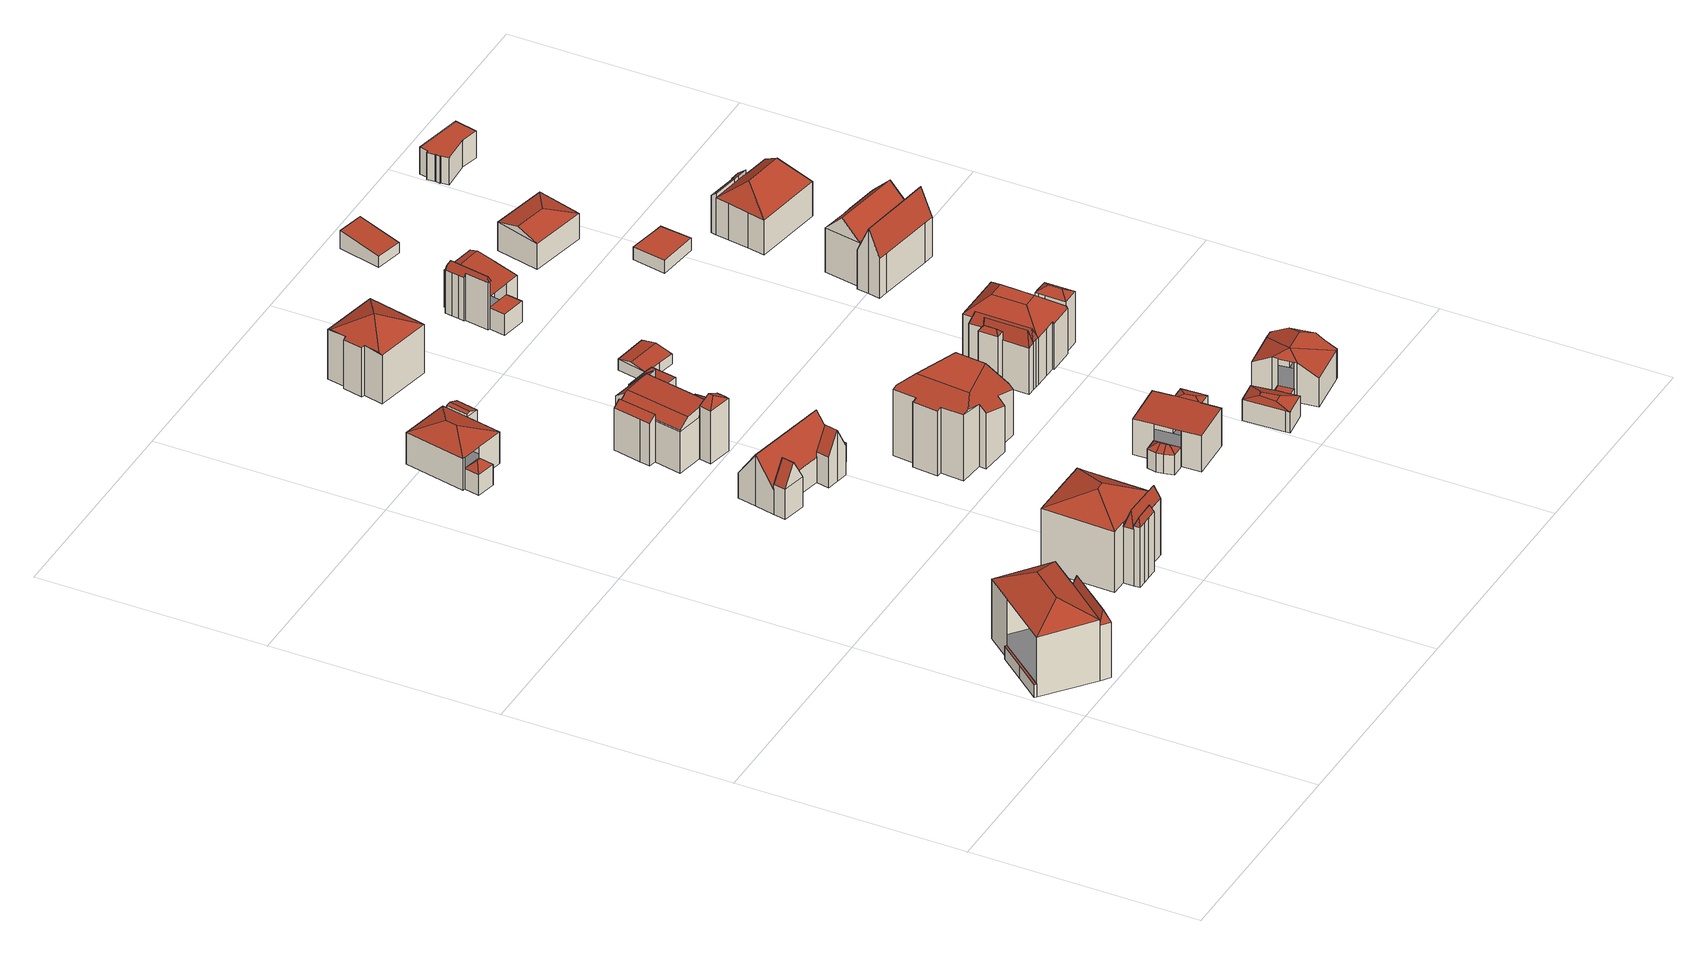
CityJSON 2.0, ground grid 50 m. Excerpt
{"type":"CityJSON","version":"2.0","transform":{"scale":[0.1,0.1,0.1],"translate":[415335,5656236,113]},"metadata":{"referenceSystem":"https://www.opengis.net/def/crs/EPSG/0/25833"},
"CityObjects":{
"building1":{"type":"Building","attributes":{"Gemeindeschluessel":14612000,"Geometrietyp2DReferenz":"3000","function":"31001_9998","roofType":"9999"},"children":["building1-1","building1-2","building1-3"]},
"building1-1":{"type":"BuildingPart","attributes":{"Dachtyp_tdc":"tdcPolyFlatRoof","Dachneigung":0,"QualitaetDacherkennung":0,"Geometrietyp2DReferenz":"3000","measuredHeight":3,"roofType":"9999"},"parents":["building1"],"geometry":[{"type":"MultiSurface","lod":"2","boundaries":[[[0,1,2,3,4]],[[3,2,5,6]],[[2,1,7,5]],[[1,0,8,7]],[[0,4,9,8]],[[9,6,5,7,8]],[[6,9,4,3]]],"semantics":{"surfaces":[{"type":"RoofSurface"},{"type":"WallSurface"},{"type":"GroundSurface"},{"type":"ClosureSurface","isClosure":"1","QuelleClosure":"LoD1Solid"}],"values":[0,1,1,1,1,2,3]}}]},
"building1-2":{"type":"BuildingPart","attributes":{"Dachtyp_tdc":"tdcHipRoof","Dachneigung":23.76,"QualitaetDacherkennung":56,"Geometrietyp2DReferenz":"3000","measuredHeight":17.08,"roofType":"3200"},"parents":["building1"],"geometry":[{"type":"MultiSurface","lod":"2","boundaries":[[[10,11,12,13]],[[11,14,12]],[[15,16,3,6,17,18]],[[19,20,21,9,4]],[[20,10,13,21]],[[16,15,22]],[[10,20,23]],[[15,11,10,23,22]],[[20,19,16,22,23]],[[13,12,17,6,9,21]]],"semantics":{"surfaces":[{"type":"WallSurface"},{"type":"RoofSurface"},{"type":"GroundSurface"}],"values":[0,0,0,0,0,1,1,1,1,2]}}]},
"building1-3":{"type":"BuildingPart","attributes":{"Dachtyp_tdc":"tdcFreeFormRoof","Dachneigung":63.52,"QualitaetDacherkennung":23,"Geometrietyp2DReferenz":"3000","measuredHeight":15.51,"roofType":"5000"},"parents":["building1"],"geometry":[{"type":"MultiSurface","lod":"2","boundaries":[[[24,25,26,27]],[[25,28,29,26]],[[28,30,31,29]],[[30,32,33,31]],[[32,34,35,33]],[[34,18,17,35]],[[14,24,27,12]],[[18,34,36]],[[34,32,30,28,25,24,36]],[[24,14,18,36]],[[27,26,29,31,33,35,17,12]]],"semantics":{"surfaces":[{"type":"WallSurface"},{"type":"RoofSurface"},{"type":"GroundSurface"}],"values":[0,0,0,0,0,0,0,1,1,1,2]}}]},
"building2":{"type":"Building","attributes":{"Gemeindeschluessel":14612000,"Geometrietyp2DReferenz":"3000","function":"31001_9998","roofType":"9999"},"children":["building2-1","building2-2","building2-3"]},
"building2-1":{"type":"BuildingPart","attributes":{"Dachtyp_tdc":"tdcFreeFormRoof","Dachneigung":72.78,"QualitaetDacherkennung":30,"Geometrietyp2DReferenz":"3000","measuredHeight":16.67,"roofType":"5000"},"parents":["building2"],"geometry":[{"type":"MultiSurface","lod":"2","boundaries":[[[37,38,39]],[[38,40,41,39]],[[40,42,43,41]],[[44,45,46,47]],[[44,42,48,40,49,50]],[[40,38,49]],[[38,37,45,50,49]],[[50,45,44]],[[40,48,42]],[[39,41,43,47,46]]],"semantics":{"surfaces":[{"type":"WallSurface"},{"type":"RoofSurface"},{"type":"GroundSurface"}],"values":[0,0,0,0,1,1,1,1,0,2]}}]},
"building2-2":{"type":"BuildingPart","attributes":{"Dachtyp_tdc":"tdcHipRoof","Dachneigung":20.63,"QualitaetDacherkennung":55,"Geometrietyp2DReferenz":"3000","measuredHeight":17.73,"roofType":"3200"},"parents":["building2"],"geometry":[{"type":"MultiSurface","lod":"2","boundaries":[[[51,52,53,54]],[[52,55,56,53]],[[55,57,58,56]],[[57,59,60,58]],[[59,61,39,60]],[[61,37,39]],[[62,51,54,46,45]],[[61,59,57,63]],[[52,51,64]],[[57,55,52,64,63]],[[51,62,61,63,64]],[[54,53,56,58,60,39,46]]],"semantics":{"surfaces":[{"type":"WallSurface"},{"type":"RoofSurface"},{"type":"GroundSurface"}],"values":[0,0,0,0,0,0,0,1,1,1,1,2]}}]},
"building2-3":{"type":"BuildingPart","attributes":{"Dachtyp_tdc":"tdcFreeFormRoof","Dachneigung":68.9,"QualitaetDacherkennung":35,"Geometrietyp2DReferenz":"3000","measuredHeight":15.76,"roofType":"5000"},"parents":["building2"],"geometry":[{"type":"MultiSurface","lod":"2","boundaries":[[[65,66,67,68]],[[66,69,70,67]],[[69,71,72,70]],[[71,73,44,47,72]],[[74,65,68,43,42]],[[75,73,71]],[[71,69,66,65,76,75]],[[65,74,76]],[[74,73,75,76]],[[68,67,70,72,47,43]]],"semantics":{"surfaces":[{"type":"WallSurface"},{"type":"RoofSurface"},{"type":"GroundSurface"}],"values":[0,0,0,0,0,1,1,1,1,2]}}]},
"building3":{"type":"Building","attributes":{"Gemeindeschluessel":14612000,"Geometrietyp2DReferenz":"3000","function":"31001_9998","roofType":"9999"},"children":["building3-1","building3-2","building3-3"]},
"building3-1":{"type":"BuildingPart","attributes":{"Dachtyp_tdc":"tdcFreeFormRoof","Dachneigung":43.66,"QualitaetDacherkennung":31,"Geometrietyp2DReferenz":"3000","measuredHeight":6.44,"roofType":"5000"},"parents":["building3"],"geometry":[{"type":"MultiSurface","lod":"2","boundaries":[[[77,78,79,80]],[[78,81,82,79]],[[81,83,84,82]],[[85,86,81,78]],[[85,78,77]],[[86,85,77,83]],[[86,83,81]],[[84,80,79,82]]],"semantics":{"surfaces":[{"type":"WallSurface"},{"type":"RoofSurface"},{"type":"GroundSurface"}],"values":[0,0,0,1,1,1,1,2]}}]},
"building3-2":{"type":"BuildingPart","attributes":{"Dachtyp_tdc":"tdcGableRoof","Dachneigung":21.23,"QualitaetDacherkennung":43,"Geometrietyp2DReferenz":"3000","measuredHeight":8.2,"roofType":"3100"},"parents":["building3"],"geometry":[{"type":"MultiSurface","lod":"2","boundaries":[[[87,88,89,90]],[[91,92,93,94]],[[92,87,90,93]],[[87,92,95,96]],[[97,98,96,95]],[[87,96,98,88]],[[88,98,97,91]],[[91,97,95,92]],[[90,89,94,93]]],"semantics":{"surfaces":[{"type":"WallSurface"},{"type":"RoofSurface"},{"type":"GroundSurface"}],"values":[0,0,0,1,1,0,0,0,2]}}]},
"building3-3":{"type":"BuildingPart","attributes":{"Dachtyp_tdc":"tdcHipRoof","Dachneigung":19.48,"QualitaetDacherkennung":73,"Geometrietyp2DReferenz":"3000","measuredHeight":9.43,"roofType":"3200"},"parents":["building3"],"geometry":[{"type":"MultiSurface","lod":"2","boundaries":[[[88,99,100,89]],[[99,101,80,100]],[[101,77,80]],[[102,84,83]],[[102,103,104,84]],[[103,105,106,104]],[[105,107,108,106]],[[107,91,94,108]],[[107,105,109]],[[103,102,101,99,110]],[[105,103,110,109]],[[99,88,91,107,109,110]],[[89,100,80,84,104,106,108,94]]],"semantics":{"surfaces":[{"type":"WallSurface"},{"type":"RoofSurface"},{"type":"GroundSurface"}],"values":[0,0,0,0,0,0,0,0,1,1,1,1,2]}}]},
"building4":{"type":"Building","attributes":{"Gemeindeschluessel":14612000,"Geometrietyp2DReferenz":"3000","function":"31001_9998","roofType":"9999"},"children":["building4-1","building4-2","building4-3","building4-4"]},
"building4-1":{"type":"BuildingPart","attributes":{"Dachtyp_tdc":"tdcFreeFormRoof","Dachneigung":55.08,"QualitaetDacherkennung":31,"Geometrietyp2DReferenz":"3000","measuredHeight":12.13,"roofType":"5000"},"parents":["building4"],"geometry":[{"type":"MultiSurface","lod":"2","boundaries":[[[111,112,113,114,115,116,117,118,119,120]],[[120,121,122,123,124,125,111]],[[126,127,128,129,130,131,132,133,134,135,136,137,138,139,140]],[[121,120,128,127]],[[120,119,129,128]],[[119,118,130,129]],[[118,117,131,130]],[[117,116,132,131]],[[116,115,133,132]],[[115,114,134,133]],[[114,113,135,134]],[[113,112,141,136,135]],[[123,122,126,140]]],"semantics":{"surfaces":[{"type":"RoofSurface"},{"type":"GroundSurface"},{"type":"WallSurface"}],"values":[0,0,1,2,2,2,2,2,2,2,2,2,2]}}]},
"building4-2":{"type":"BuildingPart","attributes":{"Dachtyp_tdc":"tdcPolyFlatRoof","Dachneigung":0,"QualitaetDacherkennung":49,"Geometrietyp2DReferenz":"3000","measuredHeight":4.49,"roofType":"1000"},"parents":["building4"],"geometry":[{"type":"MultiSurface","lod":"2","boundaries":[[[142,143,144,135]],[[145,146,147,148]],[[146,149,150,147]],[[149,151,152,150]],[[141,142,135,136]],[[141,153,154,151,149,146,145,143,142]],[[135,144,148,147,150,152,138,137,136]],[[143,145,148,144]]],"semantics":{"surfaces":[{"type":"WallSurface"},{"type":"RoofSurface"},{"type":"GroundSurface"}],"values":[0,0,0,0,0,1,2,0]}}]},
"building4-3":{"type":"BuildingPart","attributes":{"Dachtyp_tdc":"tdcGableRoof","Dachneigung":60.41,"QualitaetDacherkennung":55,"Geometrietyp2DReferenz":"3000","measuredHeight":11.89,"roofType":"3100"},"parents":["building4"],"geometry":[{"type":"MultiSurface","lod":"2","boundaries":[[[155,156,157,126,122]],[[156,158,159,157]],[[158,160,121,127,159]],[[158,156,161]],[[155,160,162]],[[156,155,162,161]],[[160,158,161,162]],[[126,157,159,127]]],"semantics":{"surfaces":[{"type":"WallSurface"},{"type":"RoofSurface"},{"type":"GroundSurface"}],"values":[0,0,0,0,0,1,1,2]}}]},
"building4-4":{"type":"BuildingPart","attributes":{"Dachtyp_tdc":"tdcGableRoof","Dachneigung":61.95,"QualitaetDacherkennung":55,"Geometrietyp2DReferenz":"3000","measuredHeight":11.99,"roofType":"3100"},"parents":["building4"],"geometry":[{"type":"MultiSurface","lod":"2","boundaries":[[[163,164,165,166]],[[164,167,123,140,165]],[[168,152,151]],[[169,167,164,163]],[[163,170,168,171,169]],[[172,166,165,140,139,138,152]],[[168,170,172,152]],[[170,163,166,172]]],"semantics":{"surfaces":[{"type":"WallSurface"},{"type":"RoofSurface"},{"type":"GroundSurface"}],"values":[0,0,0,1,1,2,0,0]}}]},
"building5":{"type":"Building","attributes":{"Gemeindeschluessel":14612000,"Geometrietyp2DReferenz":"3000","function":"31001_9998","roofType":"9999"},"children":["building5-1","building5-2","building5-3","building5-4","building5-5"]},
"building5-1":{"type":"BuildingPart","attributes":{"Dachtyp_tdc":"tdcFreeFormRoof","Dachneigung":18.85,"QualitaetDacherkennung":40,"Geometrietyp2DReferenz":"3000","measuredHeight":5.64,"roofType":"5000"},"parents":["building5"],"geometry":[{"type":"MultiSurface","lod":"2","boundaries":[[[173,174,175,176]],[[174,177,178,175]],[[177,179,180,178]],[[179,181,182,180]],[[181,183,184,182]],[[183,185,186,184]],[[185,187,188,186]],[[187,189,190,188]],[[189,191,192,190]],[[191,193,194,192]],[[189,187,185,183,181,179,177,174]],[[174,173,195,193,191,189]],[[196,176,175,178,180,182,184,186,188,190,192,194]]],"semantics":{"surfaces":[{"type":"WallSurface"},{"type":"RoofSurface"},{"type":"GroundSurface"}],"values":[0,0,0,0,0,0,0,0,0,0,1,1,2]}}]},
"building5-2":{"type":"BuildingPart","attributes":{"Dachtyp_tdc":"tdcCutGableRoof","Dachneigung":2.92,"QualitaetDacherkennung":37,"Geometrietyp2DReferenz":"3000","measuredHeight":12.15,"roofType":"9999"},"parents":["building5"],"geometry":[{"type":"MultiSurface","lod":"2","boundaries":[[[197,198,199,200]],[[198,201,202,199]],[[201,203,204,202]],[[205,206,207,208]],[[209,210,173,176,211]],[[212,209,213,214,215,216]],[[217,218,219,220,221,222,223]],[[214,224,220,219,225,226,215]],[[197,226,225,198]],[[198,225,219,218,201]],[[205,223,222,206]],[[201,218,217,203]],[[210,212,216,227]],[[209,212,210]],[[176,196,200,199,202,204,208,207,211]]],"semantics":{"surfaces":[{"type":"WallSurface"},{"type":"RoofSurface"},{"type":"GroundSurface"}],"values":[0,0,0,0,0,1,1,1,0,0,0,0,0,0,2]}}]},
"building5-3":{"type":"BuildingPart","attributes":{"Dachtyp_tdc":"tdcPolyFlatRoof","Dachneigung":37.09,"QualitaetDacherkennung":73,"Geometrietyp2DReferenz":"3000","measuredHeight":11.19,"roofType":"2100"},"parents":["building5"],"geometry":[{"type":"MultiSurface","lod":"2","boundaries":[[[228,229,230,204,203,217]],[[229,231,232,230]],[[231,233,234,232]],[[233,235,223,205,208,234]],[[233,231,229,228,235]],[[208,204,230,232,234]]],"semantics":{"surfaces":[{"type":"WallSurface"},{"type":"RoofSurface"},{"type":"GroundSurface"}],"values":[0,0,0,0,1,2]}}]},
"building5-4":{"type":"BuildingPart","attributes":{"Dachtyp_tdc":"tdcPolyFlatRoof","Dachneigung":36.05,"QualitaetDacherkennung":43,"Geometrietyp2DReferenz":"3000","measuredHeight":11.48,"roofType":"2100"},"parents":["building5"],"geometry":[{"type":"MultiSurface","lod":"2","boundaries":[[[236,237,238,207,206,222]],[[237,239,240,238]],[[239,241,209,211,240]],[[241,239,237,236,221,213]],[[207,238,240,211]]],"semantics":{"surfaces":[{"type":"WallSurface"},{"type":"RoofSurface"},{"type":"GroundSurface"}],"values":[0,0,0,1,2]}}]},
"building5-5":{"type":"BuildingPart","attributes":{"Dachtyp_tdc":"tdcHipAndGableRoof","Dachneigung":24.51,"QualitaetDacherkennung":43,"Geometrietyp2DReferenz":"3000","measuredHeight":13.71,"roofType":"5000"},"parents":["building5"],"geometry":[{"type":"MultiSurface","lod":"2","boundaries":[[[242,243,226,197,200,244]],[[245,246,247,194,193]],[[246,248,249,247]],[[248,242,244,249]],[[242,248,250]],[[248,246,245,251,250]],[[243,242,250,251]],[[243,251,245]],[[244,200,196,194,247,249]]],"semantics":{"surfaces":[{"type":"WallSurface"},{"type":"RoofSurface"},{"type":"GroundSurface"}],"values":[0,0,0,0,1,1,1,0,2]}}]},
"building6":{"type":"Building","attributes":{"Dachtyp_tdc":"tdcFreeFormRoof","Gemeindeschluessel":14612000,"Dachneigung":26.68,"QualitaetDacherkennung":64,"Geometrietyp2DReferenz":"3000","measuredHeight":14.71,"function":"31001_9998","roofType":"5000"},"geometry":[{"type":"Solid","lod":"2","boundaries":[[[[252,253,254,255]],[[253,256,257,254]],[[256,258,259,257]],[[258,260,261,259]],[[260,262,263,261]],[[262,264,265,263]],[[264,266,267,265]],[[266,268,269,267]],[[268,270,271,269]],[[270,252,255,271]],[[272,264,262,273]],[[272,270,268,266,264]],[[270,272,274,252]],[[272,273,260,258,256,253,274]],[[262,260,273]],[[253,252,274]],[[255,254,257,259,261,263,265,267,269,271]]]],"semantics":{"surfaces":[{"type":"WallSurface"},{"type":"RoofSurface"},{"type":"GroundSurface"}],"values":[[0,0,0,0,0,0,0,0,0,0,1,1,1,1,0,0,2]]}}]},
"building7":{"type":"Building","attributes":{"Dachtyp_tdc":"tdcFreeFormRoof","Gemeindeschluessel":14612000,"Dachneigung":1.47,"QualitaetDacherkennung":30,"Geometrietyp2DReferenz":"3000","measuredHeight":16.7,"function":"31001_9998","roofType":"5000"},"geometry":[{"type":"Solid","lod":"2","boundaries":[[[[275,276,277,278]],[[276,279,280,277]],[[279,281,282,280]],[[281,283,284,282]],[[283,285,286,284]],[[285,287,288,286]],[[287,289,290,288]],[[289,291,292,290]],[[291,293,294,292]],[[293,295,296,294]],[[295,297,298,296]],[[297,299,300,298]],[[301,302,303,304]],[[302,305,306,303]],[[305,307,308,306]],[[307,275,278,308]],[[309,310,311,312,283,281,279,276,275,307]],[[313,314,293,291,289,287,285,312,311]],[[295,314,313,315,316,317,299,297]],[[310,309,305,302,301,318,319,316,315]],[[315,313,311,310]],[[285,283,312]],[[295,293,314]],[[307,305,309]],[[319,317,316]],[[278,277,280,282,284,286,288,290,292,294,296,298,300,320,321,322,304,303,306,308]],[[299,317,320,300]],[[317,319,321,320]],[[319,318,322,321]],[[318,301,304,322]]]],"semantics":{"surfaces":[{"type":"WallSurface"},{"type":"RoofSurface"},{"type":"GroundSurface"}],"values":[[0,0,0,0,0,0,0,0,0,0,0,0,0,0,0,0,1,1,1,1,1,0,0,0,0,2,0,0,0,0]]}}]},
"building8":{"type":"Building","attributes":{"Gemeindeschluessel":14612000,"Geometrietyp2DReferenz":"3000","function":"31001_9998","roofType":"9999"},"children":["building8-1","building8-2","building8-3"]},
"building8-1":{"type":"BuildingPart","attributes":{"Dachtyp_tdc":"tdcFreeFormRoof","Dachneigung":10.92,"QualitaetDacherkennung":79,"Geometrietyp2DReferenz":"3000","measuredHeight":8.66,"roofType":"5000"},"parents":["building8"],"geometry":[{"type":"MultiSurface","lod":"2","boundaries":[[[323,324,325,326]],[[324,327,328,325]],[[327,329,330,328]],[[331,329,327]],[[332,331,327,324]],[[332,324,323]],[[331,332,323,329]],[[326,325,328,330]]],"semantics":{"surfaces":[{"type":"WallSurface"},{"type":"RoofSurface"},{"type":"GroundSurface"}],"values":[0,0,0,1,1,1,1,2]}}]},
"building8-2":{"type":"BuildingPart","attributes":{"Dachtyp_tdc":"tdcPolyFlatRoof","Dachneigung":3.41,"QualitaetDacherkennung":65,"Geometrietyp2DReferenz":"3000","measuredHeight":8.91,"roofType":"2100"},"parents":["building8"],"geometry":[{"type":"MultiSurface","lod":"2","boundaries":[[[333,334,335]],[[333,336,337,334]],[[336,338,339,337]],[[338,340,323,326,339]],[[341,342,343,330,329]],[[342,344,345,343]],[[344,346,347,345]],[[346,348,349,350,347]],[[348,346,344,342,341,340,338,336,333]],[[334,337,339,326,330,343,345,347,350]]],"semantics":{"surfaces":[{"type":"WallSurface"},{"type":"RoofSurface"},{"type":"GroundSurface"}],"values":[0,0,0,0,0,0,0,0,1,2]}}]},
"building8-3":{"type":"BuildingPart","attributes":{"Dachtyp_tdc":"tdcFreeFormRoof","Dachneigung":35.32,"QualitaetDacherkennung":16,"Geometrietyp2DReferenz":"3000","measuredHeight":5.7,"roofType":"5000"},"parents":["building8"],"geometry":[{"type":"MultiSurface","lod":"2","boundaries":[[[351,352,353,354]],[[352,335,334,353]],[[349,355,356,350]],[[355,357,358,356]],[[357,351,354,358]],[[359,360,357,355]],[[359,355,349]],[[361,362,360,359,349,335]],[[361,335,352]],[[362,361,352,351]],[[360,362,351,357]],[[354,353,334,350,356,358]]],"semantics":{"surfaces":[{"type":"WallSurface"},{"type":"RoofSurface"},{"type":"GroundSurface"}],"values":[0,0,0,0,0,1,1,1,1,1,1,2]}}]},
"building9":{"type":"Building","attributes":{"Dachtyp_tdc":"tdcPolyFlatRoof","Gemeindeschluessel":14612000,"Dachneigung":3.31,"QualitaetDacherkennung":79,"Geometrietyp2DReferenz":"3000","measuredHeight":3.02,"function":"31001_9998","roofType":"2100"},"geometry":[{"type":"Solid","lod":"2","boundaries":[[[[363,364,365,366]],[[364,367,368,365]],[[367,369,370,368]],[[369,371,372,370]],[[371,363,366,372]],[[371,369,367,364,363]],[[366,365,368,370,372]]]],"semantics":{"surfaces":[{"type":"WallSurface"},{"type":"RoofSurface"},{"type":"GroundSurface"}],"values":[[0,0,0,0,0,1,2]]}}]},
"building10":{"type":"Building","attributes":{"Dachtyp_tdc":"tdcFreeFormRoof","Gemeindeschluessel":14612000,"Dachneigung":12.94,"QualitaetDacherkennung":71,"Geometrietyp2DReferenz":"3000","measuredHeight":3.28,"function":"31001_9998","roofType":"5000"},"geometry":[{"type":"Solid","lod":"2","boundaries":[[[[373,374,375,376]],[[374,377,378,375]],[[377,379,380,378]],[[379,381,382,380]],[[381,383,384,382]],[[383,373,376,384]],[[385,381,379,386]],[[373,383,385,386,377,374]],[[379,377,386]],[[383,381,385]],[[376,375,378,380,382,384]]]],"semantics":{"surfaces":[{"type":"WallSurface"},{"type":"RoofSurface"},{"type":"GroundSurface"}],"values":[[0,0,0,0,0,0,1,1,0,0,2]]}}]},
"building11":{"type":"Building","attributes":{"Gemeindeschluessel":14612000,"Geometrietyp2DReferenz":"3000","function":"31001_9998","roofType":"9999"},"children":["building11-1","building11-2","building11-3","building11-4"]},
"building11-1":{"type":"BuildingPart","attributes":{"Dachtyp_tdc":"tdcFreeFormRoof","Dachneigung":66.7,"QualitaetDacherkennung":24,"Geometrietyp2DReferenz":"3000","measuredHeight":12.11,"roofType":"5000"},"parents":["building11"],"geometry":[{"type":"MultiSurface","lod":"2","boundaries":[[[387,388,389,390]],[[388,391,392,389]],[[391,393,394,392]],[[393,395,396,394]],[[395,397,398,396]],[[397,399,400,398]],[[399,401,402,403,400]],[[404,405,406]],[[404,387,390,405]],[[407,401,408,409]],[[401,399,408]],[[399,397,395,393,391,388,387,409,408]],[[387,404,407,409]],[[390,389,392,394,396,398,400,403,410,411,405]]],"semantics":{"surfaces":[{"type":"WallSurface"},{"type":"RoofSurface"},{"type":"GroundSurface"}],"values":[0,0,0,0,0,0,0,0,0,1,1,1,1,2]}}]},
"building11-2":{"type":"BuildingPart","attributes":{"Dachtyp_tdc":"tdcGableRoof","Dachneigung":10.03,"QualitaetDacherkennung":38,"Geometrietyp2DReferenz":"3000","measuredHeight":9.15,"roofType":"3100"},"parents":["building11"],"geometry":[{"type":"MultiSurface","lod":"2","boundaries":[[[412,413,414,415]],[[413,416,414]],[[417,402,403,410]],[[402,418,419,403]],[[418,420,421,419]],[[420,422,423,421]],[[422,424,423]],[[425,426,427]],[[425,412,415,426]],[[428,422,420,418,402,417]],[[417,429,413,412,425,428]],[[415,414,411,410,403,419,421,423,430,426]]],"semantics":{"surfaces":[{"type":"WallSurface"},{"type":"RoofSurface"},{"type":"GroundSurface"}],"values":[0,0,0,0,0,0,0,0,0,1,1,2]}}]},
"building11-3":{"type":"BuildingPart","attributes":{"Dachtyp_tdc":"tdcPolyFlatRoof","Dachneigung":0,"QualitaetDacherkennung":67,"Geometrietyp2DReferenz":"3000","measuredHeight":5.03,"roofType":"1000"},"parents":["building11"],"geometry":[{"type":"MultiSurface","lod":"2","boundaries":[[[431,432,433,434]],[[432,435,436,433]],[[424,431,434,423]],[[424,437,435,427,435,432,431]],[[434,433,436,426,436,430,423]]],"semantics":{"surfaces":[{"type":"WallSurface"},{"type":"RoofSurface"},{"type":"GroundSurface"}],"values":[0,0,0,1,2]}}]},
"building11-4":{"type":"BuildingPart","attributes":{"Dachtyp_tdc":"tdcPolyFlatRoof","Dachneigung":0,"QualitaetDacherkennung":60,"Geometrietyp2DReferenz":"3000","measuredHeight":4.85,"roofType":"1000"},"parents":["building11"],"geometry":[{"type":"MultiSurface","lod":"2","boundaries":[[[416,438,439,414]],[[438,440,441,439]],[[440,406,405,441]],[[440,438,416,442,406]],[[411,414,439,441,405]]],"semantics":{"surfaces":[{"type":"WallSurface"},{"type":"RoofSurface"},{"type":"GroundSurface"}],"values":[0,0,0,1,2]}}]},
"building12":{"type":"Building","attributes":{"Gemeindeschluessel":14612000,"Geometrietyp2DReferenz":"3000","function":"31001_9998","roofType":"9999"},"children":["building12-1","building12-2","building12-3","building12-4"]},
"building12-1":{"type":"BuildingPart","attributes":{"Dachtyp_tdc":"tdcPolyFlatRoof","Dachneigung":0,"QualitaetDacherkennung":4,"Geometrietyp2DReferenz":"3000","measuredHeight":3.07,"roofType":"1000"},"parents":["building12"],"geometry":[{"type":"MultiSurface","lod":"2","boundaries":[[[443,444,445,446]],[[444,447,448,445]],[[447,449,450,448]],[[449,451,452,450]],[[451,453,454,452]],[[455,456,457,458]],[[455,453,451,449,447,444,443,456]],[[457,446,445,448,450,452,454,458]]],"semantics":{"surfaces":[{"type":"WallSurface"},{"type":"RoofSurface"},{"type":"GroundSurface"}],"values":[0,0,0,0,0,0,1,2]}}]},
"building12-2":{"type":"BuildingPart","attributes":{"Dachtyp_tdc":"tdcPolyFlatRoof","Dachneigung":0,"QualitaetDacherkennung":69,"Geometrietyp2DReferenz":"3000","measuredHeight":5.3,"roofType":"1000"},"parents":["building12"],"geometry":[{"type":"MultiSurface","lod":"2","boundaries":[[[459,460,461,462]],[[463,464,465,466]],[[464,467,468,465]],[[467,469,470,468]],[[469,471,472,470]],[[471,473,474,472]],[[473,475,476,474]],[[475,477,478,476]],[[477,459,462,478]],[[477,475,473,471,469,467,464,463,479,460,480,460,459]],[[462,461,481,461,482,466,465,468,470,472,474,476,478]]],"semantics":{"surfaces":[{"type":"WallSurface"},{"type":"RoofSurface"},{"type":"GroundSurface"}],"values":[0,0,0,0,0,0,0,0,0,1,2]}}]},
"building12-3":{"type":"BuildingPart","attributes":{"Dachtyp_tdc":"tdcCutTentRoof","Dachneigung":26,"QualitaetDacherkennung":78,"Geometrietyp2DReferenz":"3000","measuredHeight":6.59,"roofType":"9999"},"parents":["building12"],"geometry":[{"type":"MultiSurface","lod":"2","boundaries":[[[483,457,456]],[[483,484,485,457]],[[484,486,487,485]],[[486,488,489,487]],[[488,490,491,489]],[[490,492,493,491]],[[492,494,445,493]],[[494,495,443,446,445]],[[486,484,496,497]],[[490,488,486,497,498]],[[492,490,498,499]],[[484,483,495,494,492,499,496]],[[499,498,497,496]],[[457,485,487,489,491,493,445,446]]],"semantics":{"surfaces":[{"type":"WallSurface"},{"type":"RoofSurface"},{"type":"GroundSurface"}],"values":[0,0,0,0,0,0,0,0,1,1,1,1,1,2]}}]},
"building12-4":{"type":"BuildingPart","attributes":{"Dachtyp_tdc":"tdcHippedGableRoof","Dachneigung":30.87,"QualitaetDacherkennung":40,"Geometrietyp2DReferenz":"3000","measuredHeight":10.73,"roofType":"3300"},"parents":["building12"],"geometry":[{"type":"MultiSurface","lod":"2","boundaries":[[[500,501,466,502]],[[501,463,466]],[[503,504,505,481,480]],[[504,506,507,505]],[[506,508,509,507]],[[508,510,511,509]],[[510,512,458,511]],[[512,455,458]],[[513,514,454,453]],[[514,515,516,454]],[[515,517,518,516]],[[517,519,520,518]],[[519,500,502,520]],[[515,514,513,512,510,521]],[[522,523,524]],[[506,504,503,522,524,521]],[[510,508,506,521]],[[523,501,500,519,521,524]],[[519,517,515,521]],[[502,466,482,461,481,505,507,509,511,458,454,516,518,520]]],"semantics":{"surfaces":[{"type":"WallSurface"},{"type":"RoofSurface"},{"type":"GroundSurface"}],"values":[0,0,0,0,0,0,0,0,0,0,0,0,0,1,1,1,1,1,1,2]}}]},
"building13":{"type":"Building","attributes":{"Gemeindeschluessel":14612000,"Geometrietyp2DReferenz":"3000","function":"31001_9998","roofType":"9999"},"children":["building13-1","building13-2","building13-3","building13-4","building13-5"]},
"building13-1":{"type":"BuildingPart","attributes":{"Dachtyp_tdc":"tdcFreeFormRoof","Dachneigung":75.97,"QualitaetDacherkennung":25,"Geometrietyp2DReferenz":"3000","measuredHeight":14.27,"roofType":"5000"},"parents":["building13"],"geometry":[{"type":"MultiSurface","lod":"2","boundaries":[[[525,526,527,528]],[[526,529,530,527]],[[531,532,533,534]],[[532,535,536,533]],[[532,531,529,526,537]],[[526,525,537]],[[525,535,532,537]],[[527,530,534,533,536,528]]],"semantics":{"surfaces":[{"type":"WallSurface"},{"type":"RoofSurface"},{"type":"GroundSurface"}],"values":[0,0,0,0,1,1,1,2]}}]},
"building13-2":{"type":"BuildingPart","attributes":{"Dachtyp_tdc":"tdcFreeFormRoof","Dachneigung":48.08,"QualitaetDacherkennung":10,"Geometrietyp2DReferenz":"3000","measuredHeight":13.79,"roofType":"5000"},"parents":["building13"],"geometry":[{"type":"MultiSurface","lod":"2","boundaries":[[[538,539,540,530,529]],[[539,541,542,540]],[[541,543,531,534,542]],[[544,543,541]],[[545,544,541,539]],[[545,539,538]],[[544,545,538,543]],[[530,540,542,534]]],"semantics":{"surfaces":[{"type":"WallSurface"},{"type":"RoofSurface"},{"type":"GroundSurface"}],"values":[0,0,0,1,1,1,1,2]}}]},
"building13-3":{"type":"BuildingPart","attributes":{"Dachtyp_tdc":"tdcFreeFormRoof","Dachneigung":68.63,"QualitaetDacherkennung":33,"Geometrietyp2DReferenz":"3000","measuredHeight":13.6,"roofType":"5000"},"parents":["building13"],"geometry":[{"type":"MultiSurface","lod":"2","boundaries":[[[546,547,528,548]],[[547,525,528]],[[549,550,551,536,535]],[[550,552,553,551]],[[554,555,556,557,558]],[[555,546,548,556]],[[552,550,559]],[[550,549,547,560,559]],[[547,546,555,554,560]],[[554,561,552,559,560]],[[548,528,536,551,553,557,556]]],"semantics":{"surfaces":[{"type":"WallSurface"},{"type":"RoofSurface"},{"type":"GroundSurface"}],"values":[0,0,0,0,0,0,1,1,1,1,2]}}]},
"building13-4":{"type":"BuildingPart","attributes":{"Dachtyp_tdc":"tdcFreeFormRoof","Dachneigung":31.87,"QualitaetDacherkennung":49,"Geometrietyp2DReferenz":"3000","measuredHeight":13.22,"roofType":"5000"},"parents":["building13"],"geometry":[{"type":"MultiSurface","lod":"2","boundaries":[[[562,563,564,565,566]],[[567,568,569,570,571]],[[568,572,573,569]],[[572,562,566,573]],[[563,562,574]],[[575,574,562,572]],[[572,568,567,575]],[[567,563,574,575]],[[566,565,570,569,573]]],"semantics":{"surfaces":[{"type":"WallSurface"},{"type":"RoofSurface"},{"type":"GroundSurface"}],"values":[0,0,0,0,1,1,1,1,2]}}]},
"building13-5":{"type":"BuildingPart","attributes":{"Dachtyp_tdc":"tdcCutTentRoof","Dachneigung":40.24,"QualitaetDacherkennung":48,"Geometrietyp2DReferenz":"3000","measuredHeight":14.75,"roofType":"9999"},"parents":["building13"],"geometry":[{"type":"MultiSurface","lod":"2","boundaries":[[[564,576,565]],[[576,577,578,565]],[[577,579,580,578]],[[579,581,582,580]],[[581,583,584,582]],[[583,585,586,584]],[[585,587,556,586]],[[587,558,557,556]],[[588,589,590,553,552]],[[589,591,592,590]],[[591,593,594,592]],[[593,571,570,594]],[[558,587,585,583,581,579,577,576,595,596]],[[589,588,561,558,596,597]],[[591,589,597,598]],[[576,564,571,593,591,598,595]],[[598,597,596,595]],[[565,578,580,582,584,586,556,557,553,590,592,594,570]]],"semantics":{"surfaces":[{"type":"WallSurface"},{"type":"RoofSurface"},{"type":"GroundSurface"}],"values":[0,0,0,0,0,0,0,0,0,0,0,0,1,1,1,1,1,2]}}]},
"building14":{"type":"Building","attributes":{"Dachtyp_tdc":"tdcPolyFlatRoof","Gemeindeschluessel":14612000,"Dachneigung":9.85,"QualitaetDacherkennung":81,"Geometrietyp2DReferenz":"3000","measuredHeight":4.2,"function":"31001_9998","roofType":"2100"},"geometry":[{"type":"Solid","lod":"2","boundaries":[[[[599,600,601,602]],[[600,603,604,601]],[[603,605,606,604]],[[605,599,602,606]],[[605,603,600,599]],[[602,601,604,606]]]],"semantics":{"surfaces":[{"type":"WallSurface"},{"type":"RoofSurface"},{"type":"GroundSurface"}],"values":[[0,0,0,0,1,2]]}}]},
"building15":{"type":"Building","attributes":{"Dachtyp_tdc":"tdcHipAndGableRoof","Gemeindeschluessel":14612000,"Dachneigung":22.3,"QualitaetDacherkennung":18,"Geometrietyp2DReferenz":"3000","measuredHeight":7.92,"function":"31001_9998","roofType":"5000"},"geometry":[{"type":"Solid","lod":"2","boundaries":[[[[607,608,609,610]],[[608,611,612,609]],[[611,613,614,612]],[[613,607,610,614]],[[611,608,615]],[[607,613,616]],[[608,607,616,615]],[[613,611,615,616]],[[610,609,612,614]]]],"semantics":{"surfaces":[{"type":"WallSurface"},{"type":"RoofSurface"},{"type":"GroundSurface"}],"values":[[0,0,0,0,1,0,1,1,2]]}}]},
"building16":{"type":"Building","attributes":{"Dachtyp_tdc":"tdcPolyFlatRoof","Gemeindeschluessel":14612000,"Dachneigung":0,"QualitaetDacherkennung":83,"Geometrietyp2DReferenz":"3000","measuredHeight":3.05,"function":"31001_9998","roofType":"1000"},"geometry":[{"type":"Solid","lod":"2","boundaries":[[[[617,618,619,620]],[[618,621,622,619]],[[621,623,624,622]],[[623,625,626,624]],[[625,617,620,626]],[[625,623,621,618,617]],[[620,619,622,624,626]]]],"semantics":{"surfaces":[{"type":"WallSurface"},{"type":"RoofSurface"},{"type":"GroundSurface"}],"values":[[0,0,0,0,0,1,2]]}}]},
"building17":{"type":"Building","attributes":{"Gemeindeschluessel":14612000,"Geometrietyp2DReferenz":"3000","function":"31001_9998","roofType":"9999"},"children":["building17-1","building17-2"]},
"building17-1":{"type":"BuildingPart","attributes":{"Dachtyp_tdc":"tdcFreeFormRoof","Dachneigung":66.53,"QualitaetDacherkennung":9,"Geometrietyp2DReferenz":"3000","measuredHeight":15.31,"roofType":"5000"},"parents":["building17"],"geometry":[{"type":"MultiSurface","lod":"2","boundaries":[[[627,628,629,630]],[[628,631,632,629]],[[631,633,634,632]],[[633,635,636,634]],[[637,638,639,640]],[[638,641,642,639]],[[641,643,644,642]],[[643,645,646,644]],[[645,627,630,646]],[[641,638,637,635,633,631]],[[631,628,627,645,643,641]],[[630,629,632,634,636,640,639,642,644,646]]],"semantics":{"surfaces":[{"type":"WallSurface"},{"type":"RoofSurface"},{"type":"GroundSurface"}],"values":[0,0,0,0,0,0,0,0,0,1,1,2]}}]},
"building17-2":{"type":"BuildingPart","attributes":{"Dachtyp_tdc":"tdcGableRoof","Dachneigung":43.34,"QualitaetDacherkennung":49,"Geometrietyp2DReferenz":"3000","measuredHeight":14.34,"roofType":"3100"},"parents":["building17"],"geometry":[{"type":"MultiSurface","lod":"2","boundaries":[[[647,648,649,650,651]],[[652,653,654]],[[654,653,648,647]],[[640,636,655,656,657,658]],[[659,660,655,636,635]],[[660,652,656,655]],[[652,654,657,656]],[[654,647,658,657]],[[647,651,637,640,658]],[[661,649,648,653,652,660]],[[650,649,661,662]],[[651,650,662,659]],[[659,662,661,660]]],"semantics":{"surfaces":[{"type":"WallSurface"},{"type":"GroundSurface"},{"type":"RoofSurface"}],"values":[0,0,0,1,0,0,0,0,0,2,2,0,0]}}]},
"building18":{"type":"Building","attributes":{"Gemeindeschluessel":14612000,"Geometrietyp2DReferenz":"3000","function":"31001_9998","roofType":"9999"},"children":["building18-1","building18-2"]},
"building18-1":{"type":"BuildingPart","attributes":{"Dachtyp_tdc":"tdcHipRoof","Dachneigung":39.79,"QualitaetDacherkennung":67,"Geometrietyp2DReferenz":"3000","measuredHeight":13.03,"roofType":"3200"},"parents":["building18"],"geometry":[{"type":"MultiSurface","lod":"2","boundaries":[[[663,664,665,666]],[[664,667,668,665]],[[667,669,670,668]],[[669,671,672,670]],[[671,673,674,672]],[[673,675,676,674]],[[675,677,678,676]],[[679,680,681,682]],[[680,663,666,681]],[[669,667,664,663,683]],[[677,675,673,671,684]],[[663,680,679,677,684,683]],[[671,669,683,684]],[[666,665,668,670,672,674,676,678,682,681]]],"semantics":{"surfaces":[{"type":"WallSurface"},{"type":"RoofSurface"},{"type":"GroundSurface"}],"values":[0,0,0,0,0,0,0,0,0,1,1,1,1,2]}}]},
"building18-2":{"type":"BuildingPart","attributes":{"Dachtyp_tdc":"tdcPolyFlatRoof","Dachneigung":40.19,"QualitaetDacherkennung":38,"Geometrietyp2DReferenz":"3000","measuredHeight":9.66,"roofType":"2100"},"parents":["building18"],"geometry":[{"type":"MultiSurface","lod":"2","boundaries":[[[685,686,687,688]],[[686,689,690,687]],[[689,691,692,690]],[[691,693,679,682,692]],[[694,685,688,678,677]],[[694,693,691,689,686,685]],[[688,687,690,692,682,678]]],"semantics":{"surfaces":[{"type":"WallSurface"},{"type":"RoofSurface"},{"type":"GroundSurface"}],"values":[0,0,0,0,0,1,2]}}]},
"building19":{"type":"Building","attributes":{"Dachtyp_tdc":"tdcPolyFlatRoof","Gemeindeschluessel":14612000,"Dachneigung":0,"QualitaetDacherkennung":62,"Geometrietyp2DReferenz":"3000","measuredHeight":6.29,"function":"31001_9998","roofType":"1000"},"geometry":[{"type":"Solid","lod":"2","boundaries":[[[[695,696,697,698]],[[696,699,700,697]],[[699,701,702,700]],[[701,703,704,702]],[[703,705,706,704]],[[705,707,708,706]],[[707,709,710,708]],[[709,711,712,710]],[[711,713,714,712]],[[713,715,716,714]],[[715,695,698,716]],[[715,713,711,709,707,705,703,701,699,696,695]],[[698,697,700,702,704,706,708,710,712,714,716]]]],"semantics":{"surfaces":[{"type":"WallSurface"},{"type":"RoofSurface"},{"type":"GroundSurface"}],"values":[[0,0,0,0,0,0,0,0,0,0,0,1,2]]}}]}
},
"vertices":[
[92,219,36],[48,165,36],[4,112,36],[8,109,36],[96,217,36],[4,112,6],[8,109,6],[48,165,6],[92,219,6],[96,217,6],
[243,188,149],[196,130,149],[196,130,6],[243,188,6],[196,130,136],[110,25,149],[8,109,146],[110,25,6],[110,25,136],[96,217,146],[141,272,146],[141,272,6],[104,114,177],[162,185,177],
[206,123,161],[215,115,136],[215,115,6],[206,123,6],[202,99,136],[202,99,6],[188,81,136],[188,81,6],[155,40,136],[155,40,6],[129,10,136],[129,10,6],[128,27,161],
[529,127,140],[529,127,141],[529,127,8],[529,107,140],[529,107,8],[475,107,140],[475,107,8],[415,107,140],[415,129,140],[415,129,8],[415,107,8],[475,107,141],[519,117,174],[426,118,175],
[379,129,150],[381,288,153],[381,288,8],[379,129,8],[478,287,153],[478,287,8],[531,286,153],[531,286,8],[531,268,152],[531,268,8],[529,127,150],[415,129,150],[467,200,186],[446,200,186],
[475,93,148],[452,93,148],[452,93,8],[475,93,8],[434,93,148],[434,93,8],[415,93,148],[415,93,8],[415,107,148],[475,107,148],[422,100,165],[468,100,166],
[165,1382,56],[158,1349,56],[158,1349,8],[165,1382,8],[115,1358,56],[115,1358,8],[122,1391,56],[122,1391,8],[144,1369,72],[136,1371,72],
[272,1441,82],[243,1447,82],[243,1447,8],[272,1441,8],[252,1496,82],[282,1489,82],[282,1489,8],[252,1496,8],[262,1493,90],[252,1445,90],[252,1496,87],[243,1447,87],
[227,1370,82],[227,1370,8],[165,1382,82],[122,1391,82],[116,1392,82],[116,1392,8],[144,1528,82],[144,1528,8],[254,1505,82],[254,1505,8],[188,1466,102],[183,1439,102],
[493,826,139],[494,832,130],[495,832,130],[497,843,115],[502,868,77],[436,882,77],[382,892,77],[371,895,77],[318,905,77],[310,863,139],[301,820,77],[354,810,77],[432,794,77],[458,789,77],[485,783,77],[354,810,18],[301,820,18],[310,863,18],[318,905,18],[371,895,18],[382,892,18],[436,882,18],[502,868,18],[497,843,18],[495,832,18],[494,832,18],[493,826,18],[485,783,18],[458,789,18],[432,794,18],[494,832,63],
[495,832,63],[511,829,63],[511,829,18],[521,827,63],[527,826,63],[527,826,18],[521,827,18],[517,774,63],[517,774,18],[484,780,63],[484,780,18],[493,826,63],[485,783,63],
[354,810,89],[348,782,89],[348,782,18],[296,793,89],[296,793,18],[301,820,89],[322,788,137],[327,815,137],
[453,761,138],[426,766,90],[426,766,18],[453,761,18],[432,794,90],[484,780,87],[458,789,138],[479,756,87],[485,783,87],[479,756,18],
[480,1126,61],[507,1121,66],[507,1121,10],[480,1126,10],[522,1118,61],[522,1118,10],[540,1109,55],[540,1109,10],[546,1085,51],[546,1085,10],[542,1064,51],[542,1064,10],[527,1045,55],[527,1045,10],[508,1042,61],[508,1042,10],[492,1045,66],[492,1045,10],[469,1050,62],[469,1050,10],[464,1024,62],[464,1024,10],[460,1024,61],[460,1024,10],
[410,1034,107],[410,1035,107],[410,1035,10],[410,1034,10],[351,1046,107],[351,1046,10],[362,1105,107],[362,1105,10],[378,1190,107],[393,1187,107],[393,1187,10],[378,1190,10],[488,1169,107],[480,1126,107],[488,1169,10],[480,1126,108],[470,1172,125],[463,1173,131],[436,1029,131],[460,1024,108],[362,1105,110],[351,1046,110],[376,1041,128],[403,1185,128],[398,1186,125],[393,1187,121],[378,1190,110],[450,1176,131],[410,1035,130],[410,1034,130],[460,1024,107],
[362,1105,122],[346,1108,109],[346,1108,10],[350,1131,109],[350,1131,10],[362,1193,109],[362,1193,10],[378,1190,121],
[393,1187,125],[398,1208,109],[398,1208,10],[492,1190,109],[492,1190,10],[488,1169,125],
[404,1007,134],[410,1034,134],[404,1007,10],[464,1024,134],[460,1005,134],[460,1005,10],[458,996,134],[458,996,10],[436,1018,147],[438,1029,147],
[275,1646,142],[284,1688,146],[284,1688,28],[275,1646,28],[277,1690,143],[277,1690,28],[286,1734,143],[286,1734,28],[293,1733,147],[293,1733,28],[301,1775,144],[301,1775,28],[429,1749,144],[429,1749,28],[417,1692,143],[417,1692,28],[413,1674,143],[413,1674,28],[402,1620,142],[402,1620,28],[349,1700,176],[300,1769,147],[277,1653,145],
[589,608,154],[578,609,152],[578,609,0],[589,608,0],[583,665,152],[583,665,0],[595,664,154],[595,664,0],[600,716,154],[600,716,0],[649,712,146],[649,712,0],[650,723,132],[650,723,0],[732,715,106],[732,715,0],[731,705,119],[731,705,0],[778,700,104],[778,700,0],[771,623,117],[771,623,0],[786,622,85],[786,622,0],[782,578,86],[782,578,0],[706,530,108],[640,537,130],[640,537,0],[706,530,0],[641,552,146],[641,552,0],[586,557,155],[586,557,0],[602,556,158],[641,572,167],[652,692,167],[613,715,157],[751,658,164],[777,689,117],[745,591,164],[764,551,117],[767,580,117],[708,546,125],[763,541,107],[767,580,0],[763,541,0],[708,546,0],
[897,266,90],[932,268,90],[932,268,7],[897,266,7],[935,211,90],[935,211,7],[900,209,90],[900,209,7],[917,228,94],[915,250,94],
[803,260,91],[803,260,7],[803,260,52],[800,304,91],[800,304,7],[894,309,96],[894,309,7],[897,266,96],[900,209,96],[902,165,96],[902,165,7],[809,160,91],[809,160,7],[807,203,91],[807,203,7],[806,203,91],[806,203,52],[806,203,7],
[769,239,52],[773,259,52],[773,259,7],[769,239,7],[777,202,52],[777,202,7],[771,223,52],[771,223,7],[789,219,64],[788,226,64],[787,242,64],[787,238,64],
[607,1236,35],[597,1180,35],[597,1180,9],[607,1236,9],[522,1191,39],[522,1191,9],[531,1247,39],[531,1247,9],[592,1239,35],[592,1239,9],
[631,1232,30],[607,1236,30],[607,1236,6],[631,1232,6],[592,1239,30],[592,1239,6],[605,1307,32],[605,1307,6],[681,1295,32],[681,1295,6],[669,1224,30],[669,1224,6],[676,1263,39],[599,1276,39],
[574,1570,145],[583,1623,145],[583,1623,35],[574,1570,35],[580,1624,136],[580,1624,35],[582,1637,136],[582,1637,35],[584,1652,136],[584,1652,35],[587,1668,136],[587,1668,35],[591,1667,145],[591,1667,35],[601,1665,145],[601,1665,126],[601,1665,35],[579,1569,145],[579,1569,35],[579,1569,84],[584,1568,145],[595,1661,156],[580,1574,156],[600,1661,35],[584,1568,35],
[666,1554,110],[633,1560,110],[633,1560,35],[666,1554,35],[633,1560,84],[600,1661,127],[603,1679,122],[603,1679,35],[685,1665,122],[685,1665,35],[684,1657,124],[684,1657,35],[684,1657,86],[675,1607,120],[675,1607,35],[675,1607,86],[682,1648,127],[584,1568,110],[682,1648,35],
[711,1653,86],[704,1613,86],[704,1613,35],[711,1653,35],[677,1617,86],[677,1617,35],[682,1648,86],
[627,1524,84],[627,1524,35],[572,1534,84],[572,1534,35],[584,1568,84],
[1050,135,37],[1051,135,37],[1051,135,6],[1050,135,6],[1053,117,37],[1053,117,6],[1076,121,37],[1076,121,6],[1074,138,37],[1074,138,6],[1091,140,37],[1091,140,6],[1095,107,37],[1054,102,37],[1054,102,6],[1095,107,6],
[1220,117,59],[1199,114,59],[1199,114,6],[1220,117,6],[1188,201,59],[1193,166,59],[1193,166,6],[1188,201,6],[1213,169,59],[1213,169,6],[1221,164,59],[1221,164,6],[1227,157,59],[1227,157,6],[1231,148,59],[1231,148,6],[1232,138,59],[1232,138,6],[1228,127,59],[1228,127,6],[1192,167,59],[1201,96,59],[1201,96,6],[1192,167,6],
[1054,102,55],[1057,75,55],[1057,75,6],[1000,68,55],[1000,68,6],[1000,77,55],[1000,77,6],[996,168,55],[996,168,6],[1045,175,55],[1045,175,6],[1051,135,54],[1050,135,55],[1024,101,69],[1003,98,69],[1002,135,72],[1014,137,72],
[1188,206,79],[1188,201,82],[1188,206,6],[1201,96,88],[1204,70,73],[1204,70,6],[1199,69,73],[1199,69,6],[1101,57,73],[1101,57,6],[1096,101,99],[1096,101,6],[1095,107,99],[1091,140,99],[1091,140,100],[1090,152,100],[1090,152,6],[1084,193,79],[1084,193,6],[1170,204,79],[1170,204,6],[1116,127,113],[1199,114,99],[1192,167,99],[1171,134,113],
[896,565,122],[879,565,122],[879,565,13],[896,565,13],[880,623,122],[880,623,13],[880,666,122],[888,666,156],[888,666,13],[880,666,13],[897,666,122],[897,666,13],[888,573,156],
[880,623,141],[862,623,141],[862,623,13],[862,666,141],[862,666,13],[880,666,141],[871,657,151],[871,632,151],
[906,565,124],[896,565,124],[906,565,13],[897,666,124],[897,704,124],[897,704,13],[916,704,124],[916,704,13],[915,565,124],[915,564,124],[915,564,13],[915,565,13],[915,565,123],[907,695,149],[906,574,149],[916,633,124],
[1072,564,133],[1033,564,133],[1033,564,123],[1033,564,13],[1072,564,13],[1034,631,133],[1047,631,133],[1047,631,13],[1034,631,13],[1034,631,124],[1072,630,133],[1072,630,13],[1053,583,145],[1053,612,145],
[1033,564,124],[1032,564,124],[1032,564,13],[1032,560,120],[1032,560,13],[975,560,120],[975,560,13],[975,564,123],[975,564,13],[950,564,123],[950,564,13],[915,564,123],[916,704,126],[917,727,126],[917,727,13],[1035,726,126],[1035,726,13],[1034,640,125],[1034,640,13],[991,610,160],[956,610,160],[955,684,161],[993,684,161],
[696,1866,34],[718,1960,51],[718,1960,9],[696,1866,9],[777,1947,51],[777,1947,9],[755,1852,34],[755,1852,9],
[844,1686,79],[969,1659,79],[969,1659,12],[844,1686,12],[948,1564,72],[948,1564,12],[823,1591,72],[823,1591,12],[907,1622,91],[833,1638,91],
[924,1369,40],[937,1443,40],[937,1443,10],[924,1369,10],[1004,1430,40],[1004,1430,10],[1021,1427,40],[1021,1427,10],[1013,1357,40],[1013,1357,10],
[1037,952,118],[1016,955,118],[1016,955,26],[1037,952,26],[1020,981,178],[1020,981,26],[1024,1007,118],[1024,1007,26],[1032,1006,118],[1032,1006,26],[1185,981,118],[1192,980,118],[1192,980,26],[1185,981,26],[1188,954,179],[1188,954,26],[1184,927,118],[1184,927,26],[1161,931,118],[1161,931,26],
[1198,1062,129],[1198,1062,130],[1192,1022,170],[1185,981,131],[1185,981,129],[1104,1077,129],[1124,1074,130],[1124,1074,129],[1046,1087,26],[1104,1077,26],[1124,1074,26],[1198,1062,26],[1032,1006,129],[1046,1087,129],[1039,1047,170],[1032,1006,130],
[1232,1310,101],[1225,1270,99],[1225,1270,14],[1232,1310,14],[1220,1235,97],[1220,1235,14],[1214,1199,95],[1214,1199,14],[1059,1224,95],[1059,1224,14],[1065,1261,97],[1065,1261,14],[1072,1307,99],[1072,1307,14],[1076,1335,101],[1076,1335,14],[1171,1320,101],[1188,1317,101],[1188,1317,14],[1171,1320,14],[1190,1263,145],[1099,1278,145],
[1078,1347,101],[1151,1335,101],[1151,1335,14],[1078,1347,14],[1152,1341,96],[1152,1341,14],[1174,1338,96],[1174,1338,14],[1171,1320,111],[1076,1335,111],
[1003,1870,68],[1002,1888,68],[1002,1888,5],[1003,1870,5],[1000,1888,68],[1000,1888,5],[1002,1899,68],[1002,1899,5],[1001,1899,68],[1001,1899,5],[1000,1917,68],[1000,1917,5],[1006,1918,68],[1006,1918,5],[1010,1937,68],[1010,1937,5],[1117,1914,68],[1117,1914,5],[1106,1865,68],[1106,1865,5],[1067,1874,68],[1067,1874,5]
]}
